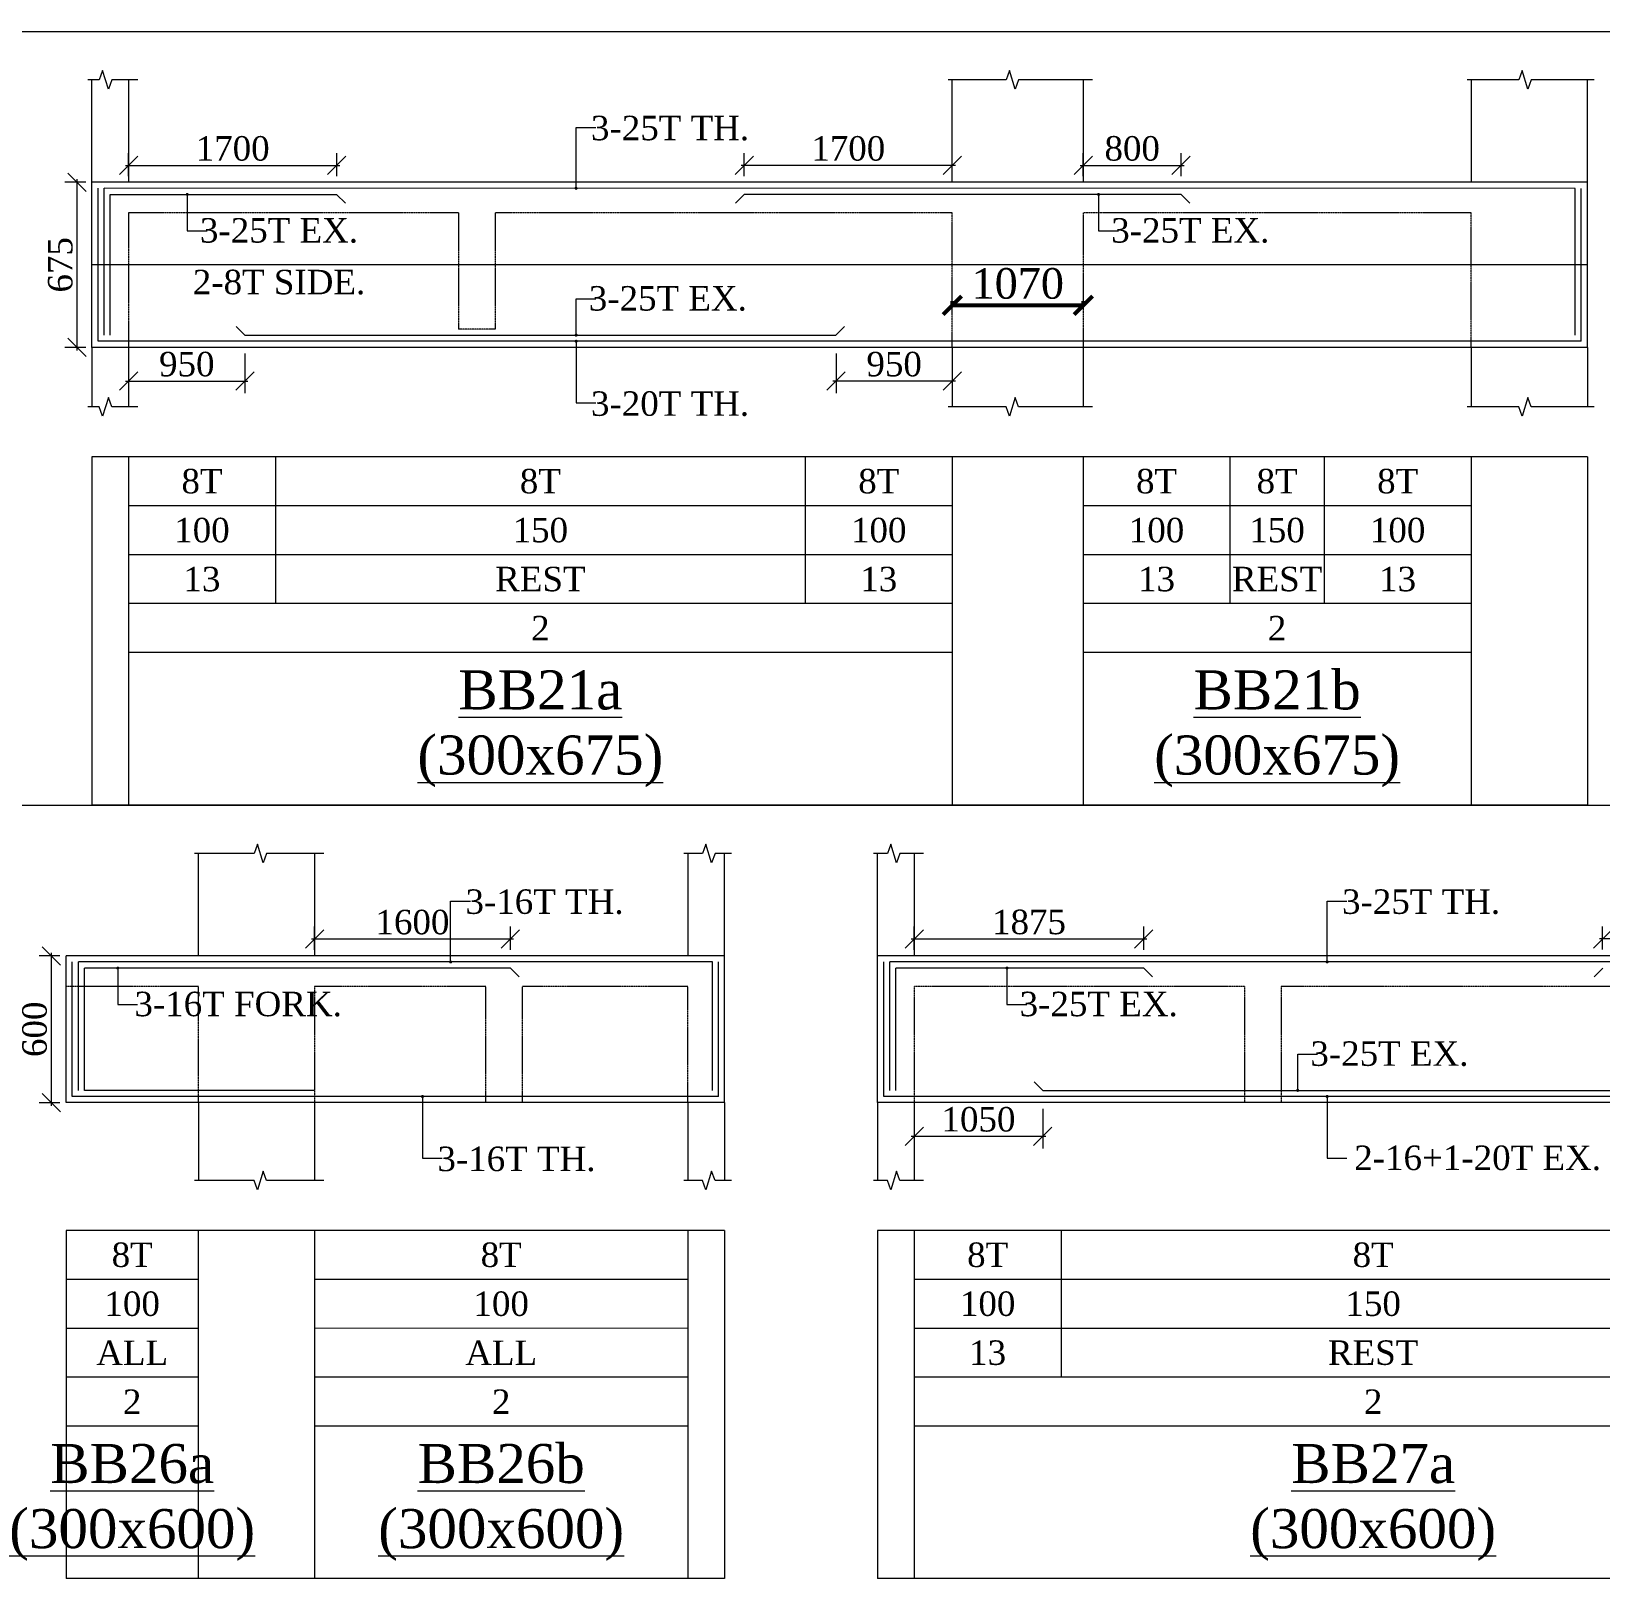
# Model space of a CAD drawing. Header units: inches. Extents: x 11017527 to 11245450, y -2821070 to -2693013.
# Drawn here: x 11145358 to 11158181, y -2706010 to -2693363 of the extents above; entities that cross this region are included whole.
import ezdxf
from ezdxf.enums import TextEntityAlignment as Align

# ---------------------------------------------------------------- set-up
doc = ezdxf.new("R2010")
doc.units = ezdxf.units.IN
doc.header["$LTSCALE"] = 0.5
doc.header["$MEASUREMENT"] = 0
doc.linetypes.add('HIDDEN', pattern=[9.525, 6.35, -3.175])
doc.layers.get('0').update_dxf_attribs({"lineweight": 0})
for name, color, linetype, lineweight in [('ARCHITECTURE   (comments)', 1, 'Continuous', 53), ('S-CUT OUT LINE', 9, 'Continuous', 9), ('S-DIM L.S.', 4, 'Continuous', 9), ('S-L.S.SECTION', 5, 'Continuous', 9), ('S-L.S.SLAB LINE', 8, 'HIDDEN', 5), ('S-L.S.STEEL', 6, 'Continuous', 15), ('S-SECTION MARK', 7, 'Continuous', 0), ('S-SHEET', 251, 'Continuous', 0), ('S-TEXT', 7, 'Continuous', 0), ('S-TEXT L.S. BEAM NO.', 30, 'Continuous', 5), ('S-TEXT. L.S.', 7, 'Continuous', 13)]:
    doc.layers.add(name, color=color, linetype=linetype, lineweight=lineweight)
doc.styles.add('135', font='arial.ttf', dxfattribs={"width": 0.8, "height": 135})
doc.styles.get("Standard").update_dxf_attribs({"font": 'times.ttf'})
doc.styles.add('TEXT', font='times.ttf')
doc.dimstyles.new('75', dxfattribs={"dimtxt": 135, "dimasz": 90, "dimexe": 0.1, "dimexo": 0.03, "dimgap": 0.09, "dimtad": 1, "dimdec": 0, "dimzin": 0, "dimdsep": 46, "dimtxsty": '135', "dimblk": 'ARCHTICK', "dimcen": 0.09, "dimclrd": 256, "dimclre": 256, "dimclrt": 256, "dimadec": 0, "dimazin": 0, "dimtfac": 1, "dimtdec": 0, "dimtofl": 0, "dimtmove": 1, "dimatfit": 3, "dimldrblk": 'DOTSMALL', "dimfxl": 1, "dimtolj": 1, "dimtzin": 0, "dimlwd": -1, "dimlwe": -1, "dimarcsym": 0})
doc.dimstyles.new('DIM FOOTING', dxfattribs={"dimtxt": 250, "dimasz": 150, "dimexe": 0.18, "dimexo": 0.0625, "dimgap": 50, "dimtad": 1, "dimtoh": 1, "dimdec": 0, "dimzin": 0, "dimdsep": 46, "dimtxsty": 'Standard', "dimblk": 'OBLIQUE', "dimcen": 0.09, "dimclrd": 256, "dimclre": 256, "dimclrt": 256, "dimadec": 0, "dimazin": 0, "dimtfac": 1, "dimtdec": 0, "dimtofl": 0, "dimtmove": 0, "dimatfit": 3, "dimfxl": 1, "dimtolj": 1, "dimtzin": 0, "dimlwd": -1, "dimlwe": -1, "dimarcsym": 0})
doc.dimstyles.new('SETU_1', dxfattribs={"dimtxt": 200, "dimasz": 150, "dimexe": 100, "dimexo": 50, "dimgap": 35, "dimtad": 1, "dimdec": 0, "dimzin": 0, "dimdsep": 46, "dimtxsty": 'Standard', "dimblk": 'OBLIQUE', "dimcen": 150, "dimdle": 25, "dimclrd": 4, "dimclre": 7, "dimclrt": 256, "dimadec": 0, "dimazin": 0, "dimtfac": 1, "dimtdec": 0, "dimtofl": 0, "dimtmove": 1, "dimatfit": 3, "dimfxl": 1, "dimtolj": 1, "dimtzin": 0, "dimlwd": -1, "dimlwe": 5, "dimarcsym": 1})

# ---------------------------------------------------------------- blocks, each defined once
blk = doc.blocks.new('_Oblique')
at = {"color": 0, "linetype": 'ByBlock', "lineweight": -2}
blk.add_line((-0.5, -0.5), (0.5, 0.5), dxfattribs=at)
blk = doc.blocks.new('*D557')
at = {"layer": 'S-DIM L.S.', "color": 7, "lineweight": 5, "transparency": 16777216}
for p, q in [((11145803, -2694596), (11145632, -2694596)), ((11145803, -2695946), (11145632, -2695946))]:
    blk.add_line(p, q, dxfattribs=at)
at = {"layer": 'S-DIM L.S.', "color": 6, "transparency": 16777216}
blk.add_line((11145732, -2695971), (11145732, -2694571), dxfattribs=at)
at = {"layer": 'S-DIM L.S.', "color": 6, "transparency": 16777216, "xscale": 150, "yscale": 150, "zscale": 150}
for p, rotation in [((11145732, -2694596), 90), ((11145732, -2695946), 270)]:
    blk.add_blockref('_Oblique', p, dxfattribs=dict(at, rotation=rotation))
at = {"layer": 'S-DIM L.S.', "transparency": 16777216, "insert": (11145595, -2695271), "char_height": 200, "attachment_point": 5, "rotation": 90, "style": 'TEXT'}
blk.add_mtext('\\A1;675', dxfattribs=at)
blk = doc.blocks.new('*D558')
at = {"layer": 'S-DIM L.S.', "color": 7, "transparency": 16777216}
blk.add_line((11153928, -2694458), (11154778, -2694458), dxfattribs=at)
at = {"layer": 'S-DIM L.S.', "color": 7, "lineweight": 5, "transparency": 16777216}
for p, q in [((11153953, -2694546), (11153953, -2694358)), ((11154753, -2694546), (11154753, -2694358))]:
    blk.add_line(p, q, dxfattribs=at)
at = {"layer": 'S-DIM L.S.', "color": 7, "transparency": 16777216, "xscale": 150, "yscale": 150, "zscale": 150, "rotation": 180}
blk.add_blockref('_Oblique', (11153953, -2694458), dxfattribs=at)
at = {"layer": 'S-DIM L.S.', "color": 7, "transparency": 16777216, "xscale": 150, "yscale": 150, "zscale": 150}
blk.add_blockref('_Oblique', (11154753, -2694458), dxfattribs=at)
at = {"layer": 'S-DIM L.S.', "transparency": 16777216, "insert": (11154353, -2694321), "char_height": 200, "attachment_point": 5, "style": 'TEXT'}
blk.add_mtext('\\A1;800', dxfattribs=at)
blk = doc.blocks.new('*D559')
at = {"layer": 'S-DIM L.S.', "color": 7, "transparency": 16777216}
blk.add_line((11146128, -2694458), (11147878, -2694458), dxfattribs=at)
at = {"layer": 'S-DIM L.S.', "color": 7, "lineweight": 5, "transparency": 16777216}
for p, q in [((11146153, -2694546), (11146153, -2694358)), ((11147853, -2694546), (11147853, -2694358))]:
    blk.add_line(p, q, dxfattribs=at)
at = {"layer": 'S-DIM L.S.', "color": 7, "transparency": 16777216, "xscale": 150, "yscale": 150, "zscale": 150, "rotation": 180}
blk.add_blockref('_Oblique', (11146153, -2694458), dxfattribs=at)
at = {"layer": 'S-DIM L.S.', "color": 7, "transparency": 16777216, "xscale": 150, "yscale": 150, "zscale": 150}
blk.add_blockref('_Oblique', (11147853, -2694458), dxfattribs=at)
at = {"layer": 'S-DIM L.S.', "transparency": 16777216, "insert": (11147003, -2694321), "char_height": 200, "attachment_point": 5, "style": 'TEXT'}
blk.add_mtext('\\A1;1700', dxfattribs=at)
blk = doc.blocks.new('*D560')
at = {"layer": 'S-DIM L.S.', "color": 7, "lineweight": 5, "transparency": 16777216}
for p, q in [((11146153, -2695996), (11146153, -2696321)), ((11147103, -2695996), (11147103, -2696321))]:
    blk.add_line(p, q, dxfattribs=at)
at = {"layer": 'S-DIM L.S.', "color": 7, "transparency": 16777216}
blk.add_line((11146128, -2696221), (11147128, -2696221), dxfattribs=at)
at = {"layer": 'S-DIM L.S.', "color": 7, "transparency": 16777216, "xscale": 150, "yscale": 150, "zscale": 150, "rotation": 180}
blk.add_blockref('_Oblique', (11146153, -2696221), dxfattribs=at)
at = {"layer": 'S-DIM L.S.', "color": 7, "transparency": 16777216, "xscale": 150, "yscale": 150, "zscale": 150}
blk.add_blockref('_Oblique', (11147103, -2696221), dxfattribs=at)
at = {"layer": 'S-DIM L.S.', "transparency": 16777216, "insert": (11146628, -2696084), "char_height": 200, "attachment_point": 5, "style": 'TEXT'}
blk.add_mtext('\\A1;950', dxfattribs=at)
blk = doc.blocks.new('_ArchTick')
at = {"color": 0, "linetype": 'ByBlock', "const_width": 0.15}
blk.add_lwpolyline([(-0.5, -0.5), (0.5, 0.5)], dxfattribs=at)
blk = doc.blocks.new('*D567')
at = {"layer": 'S-DIM L.S.', "color": 7, "transparency": 16777216}
blk.add_line((11152908, -2694458), (11151158, -2694458), dxfattribs=at)
at = {"layer": 'S-DIM L.S.', "color": 7, "lineweight": 5, "transparency": 16777216}
for p, q in [((11151183, -2694546), (11151183, -2694358)), ((11152883, -2694546), (11152883, -2694358))]:
    blk.add_line(p, q, dxfattribs=at)
at = {"layer": 'S-DIM L.S.', "color": 7, "transparency": 16777216, "xscale": 150, "yscale": 150, "zscale": 150, "rotation": 180}
blk.add_blockref('_Oblique', (11151183, -2694458), dxfattribs=at)
at = {"layer": 'S-DIM L.S.', "color": 7, "transparency": 16777216, "xscale": 150, "yscale": 150, "zscale": 150}
blk.add_blockref('_Oblique', (11152883, -2694458), dxfattribs=at)
at = {"layer": 'S-DIM L.S.', "transparency": 16777216, "insert": (11152033, -2694321), "char_height": 200, "attachment_point": 5, "style": 'TEXT'}
blk.add_mtext('\\A1;1700', dxfattribs=at)
blk = doc.blocks.new('*D568')
at = {"layer": 'S-DIM L.S.', "color": 7, "lineweight": 5, "transparency": 16777216}
for p, q in [((11151933, -2695996), (11151933, -2696321)), ((11152883, -2695996), (11152883, -2696321))]:
    blk.add_line(p, q, dxfattribs=at)
at = {"layer": 'S-DIM L.S.', "color": 7, "transparency": 16777216}
blk.add_line((11152908, -2696221), (11151908, -2696221), dxfattribs=at)
at = {"layer": 'S-DIM L.S.', "color": 7, "transparency": 16777216, "xscale": 150, "yscale": 150, "zscale": 150, "rotation": 180}
blk.add_blockref('_Oblique', (11151933, -2696221), dxfattribs=at)
at = {"layer": 'S-DIM L.S.', "color": 7, "transparency": 16777216, "xscale": 150, "yscale": 150, "zscale": 150}
blk.add_blockref('_Oblique', (11152883, -2696221), dxfattribs=at)
at = {"layer": 'S-DIM L.S.', "transparency": 16777216, "insert": (11152408, -2696084), "char_height": 200, "attachment_point": 5, "style": 'TEXT'}
blk.add_mtext('\\A1;950', dxfattribs=at)
blk = doc.blocks.new('*D589')
at = {"layer": 'S-DIM L.S.', "color": 7, "lineweight": 5, "transparency": 16777216}
for p, q in [((11145592, -2700920), (11145422, -2700920)), ((11145592, -2702120), (11145422, -2702120))]:
    blk.add_line(p, q, dxfattribs=at)
at = {"layer": 'S-DIM L.S.', "color": 6, "transparency": 16777216}
blk.add_line((11145522, -2702145), (11145522, -2700895), dxfattribs=at)
at = {"layer": 'S-DIM L.S.', "color": 6, "transparency": 16777216, "xscale": 150, "yscale": 150, "zscale": 150}
for p, rotation in [((11145522, -2700920), 90), ((11145522, -2702120), 270)]:
    blk.add_blockref('_Oblique', p, dxfattribs=dict(at, rotation=rotation))
at = {"layer": 'S-DIM L.S.', "transparency": 16777216, "insert": (11145385, -2701520), "char_height": 200, "attachment_point": 5, "rotation": 90, "style": 'TEXT'}
blk.add_mtext('\\A1;600', dxfattribs=at)
blk = doc.blocks.new('*D590')
at = {"layer": 'S-DIM L.S.', "color": 7, "lineweight": 5, "transparency": 16777216}
for p, q in [((11147672, -2700870), (11147672, -2700681)), ((11149272, -2700870), (11149272, -2700681))]:
    blk.add_line(p, q, dxfattribs=at)
at = {"layer": 'S-DIM L.S.', "color": 7, "transparency": 16777216}
blk.add_line((11147647, -2700781), (11149297, -2700781), dxfattribs=at)
at = {"layer": 'S-DIM L.S.', "color": 7, "transparency": 16777216, "xscale": 150, "yscale": 150, "zscale": 150, "rotation": 180}
blk.add_blockref('_Oblique', (11147672, -2700781), dxfattribs=at)
at = {"layer": 'S-DIM L.S.', "color": 7, "transparency": 16777216, "xscale": 150, "yscale": 150, "zscale": 150}
blk.add_blockref('_Oblique', (11149272, -2700781), dxfattribs=at)
at = {"layer": 'S-DIM L.S.', "transparency": 16777216, "insert": (11148472, -2700645), "char_height": 200, "attachment_point": 5, "style": 'TEXT'}
blk.add_mtext('\\A1;1600', dxfattribs=at)
blk = doc.blocks.new('*D591')
at = {"layer": 'S-DIM L.S.', "color": 7, "lineweight": 5, "transparency": 16777216}
for p, q in [((11158197, -2700869), (11158197, -2700681)), ((11160072, -2700869), (11160072, -2700681))]:
    blk.add_line(p, q, dxfattribs=at)
at = {"layer": 'S-DIM L.S.', "color": 7, "transparency": 16777216}
blk.add_line((11160097, -2700781), (11158172, -2700781), dxfattribs=at)
at = {"layer": 'S-DIM L.S.', "color": 7, "transparency": 16777216, "xscale": 150, "yscale": 150, "zscale": 150, "rotation": 180}
blk.add_blockref('_Oblique', (11158197, -2700781), dxfattribs=at)
at = {"layer": 'S-DIM L.S.', "color": 7, "transparency": 16777216, "xscale": 150, "yscale": 150, "zscale": 150}
blk.add_blockref('_Oblique', (11160072, -2700781), dxfattribs=at)
at = {"layer": 'S-DIM L.S.', "transparency": 16777216, "insert": (11159135, -2700644), "char_height": 200, "attachment_point": 5, "style": 'TEXT'}
blk.add_mtext('\\A1;1875', dxfattribs=at)
blk = doc.blocks.new('*D593')
at = {"layer": 'S-DIM L.S.', "color": 7, "lineweight": 5, "transparency": 16777216}
for p, q in [((11152572, -2700870), (11152572, -2700681)), ((11154447, -2700870), (11154447, -2700681))]:
    blk.add_line(p, q, dxfattribs=at)
at = {"layer": 'S-DIM L.S.', "color": 7, "transparency": 16777216}
blk.add_line((11152547, -2700781), (11154472, -2700781), dxfattribs=at)
at = {"layer": 'S-DIM L.S.', "color": 7, "transparency": 16777216, "xscale": 150, "yscale": 150, "zscale": 150, "rotation": 180}
blk.add_blockref('_Oblique', (11152572, -2700781), dxfattribs=at)
at = {"layer": 'S-DIM L.S.', "color": 7, "transparency": 16777216, "xscale": 150, "yscale": 150, "zscale": 150}
blk.add_blockref('_Oblique', (11154447, -2700781), dxfattribs=at)
at = {"layer": 'S-DIM L.S.', "transparency": 16777216, "insert": (11153510, -2700644), "char_height": 200, "attachment_point": 5, "style": 'TEXT'}
blk.add_mtext('\\A1;1875', dxfattribs=at)
blk = doc.blocks.new('*D594')
at = {"layer": 'S-DIM L.S.', "color": 7, "lineweight": 5, "transparency": 16777216}
for p, q in [((11152572, -2702169), (11152572, -2702494)), ((11153622, -2702169), (11153622, -2702494))]:
    blk.add_line(p, q, dxfattribs=at)
at = {"layer": 'S-DIM L.S.', "color": 7, "transparency": 16777216}
blk.add_line((11152547, -2702394), (11153647, -2702394), dxfattribs=at)
at = {"layer": 'S-DIM L.S.', "color": 7, "transparency": 16777216, "xscale": 150, "yscale": 150, "zscale": 150, "rotation": 180}
blk.add_blockref('_Oblique', (11152572, -2702394), dxfattribs=at)
at = {"layer": 'S-DIM L.S.', "color": 7, "transparency": 16777216, "xscale": 150, "yscale": 150, "zscale": 150}
blk.add_blockref('_Oblique', (11153622, -2702394), dxfattribs=at)
at = {"layer": 'S-DIM L.S.', "transparency": 16777216, "insert": (11153097, -2702257), "char_height": 200, "attachment_point": 5, "style": 'TEXT'}
blk.add_mtext('\\A1;1050', dxfattribs=at)
blk = doc.blocks.new('*D684')
at = {"layer": 'ARCHITECTURE   (comments)', "transparency": 16777216}
for p, q in [((11152883, -2695567), (11152883, -2695603)), ((11152883, -2695602), (11153953, -2695602)), ((11153953, -2695567), (11153953, -2695603))]:
    blk.add_line(p, q, dxfattribs=at)
at = {"layer": 'ARCHITECTURE   (comments)', "transparency": 16777216, "xscale": 150, "yscale": 150, "zscale": 150, "rotation": 180}
blk.add_blockref('_Oblique', (11152883, -2695602), dxfattribs=at)
at = {"layer": 'ARCHITECTURE   (comments)', "transparency": 16777216, "xscale": 150, "yscale": 150, "zscale": 150}
blk.add_blockref('_Oblique', (11153953, -2695602), dxfattribs=at)
at = {"layer": 'ARCHITECTURE   (comments)', "transparency": 16777216, "insert": (11153418, -2695425), "char_height": 250, "attachment_point": 5}
blk.add_mtext('\\A1;1070', dxfattribs=at)

msp = doc.modelspace()

# ---------------------------------------------------------------- linework, layer by layer
at = {"layer": 'S-CUT OUT LINE'}
for points, elevation in [([(11146227.556, -2693759.506), (11146015.321, -2693759.506), (11145987.351, -2693836.354), (11145940.674, -2693682.658), (11145912.704, -2693759.506), (11145820.037, -2693759.506)], 0.026), ([(11154027.556, -2693759.399), (11153425.084, -2693759.465), (11153397.114, -2693836.312), (11153350.437, -2693682.617), (11153322.467, -2693759.465), (11152850.037, -2693759.465)], -0.008), ([(11158127.889, -2693759.616), (11157614.226, -2693759.616), (11157586.255, -2693836.463), (11157539.578, -2693682.768), (11157511.608, -2693759.616), (11157090.033, -2693759.506)], 0.027), ([(11146227.556, -2696432.275), (11146015.321, -2696432.275), (11145987.351, -2696355.428), (11145940.674, -2696509.123), (11145912.704, -2696432.275), (11145820.037, -2696432.275)], 0.026), ([(11154027.556, -2696432.168), (11153425.084, -2696432.234), (11153397.114, -2696355.386), (11153350.437, -2696509.082), (11153322.467, -2696432.234), (11152850.037, -2696432.234)], -0.008), ([(11158127.889, -2696432.385), (11157614.226, -2696432.385), (11157586.255, -2696355.537), (11157539.578, -2696509.233), (11157511.608, -2696432.385), (11157090.033, -2696432.275)], 0.027), ([(11147747.487, -2700083.167), (11147280.479, -2700083.167), (11147252.509, -2700160.014), (11147205.832, -2700006.319), (11147177.861, -2700083.167), (11146689.968, -2700083.167)], 0), ([(11151077.82, -2700083.159), (11150944.355, -2700083.159), (11150916.385, -2700160.007), (11150869.708, -2700006.312), (11150841.737, -2700083.159), (11150689.964, -2700083.05)], 0.023), ([(11152647.487, -2700083.159), (11152455.335, -2700083.159), (11152427.364, -2700160.007), (11152380.688, -2700006.312), (11152352.717, -2700083.159), (11152239.968, -2700083.168)], 0.006), ([(11147747.487, -2702755.936), (11147280.479, -2702755.936), (11147252.509, -2702679.088), (11147205.832, -2702832.784), (11147177.861, -2702755.936), (11146689.968, -2702755.936)], 0), ([(11151077.82, -2702755.929), (11150944.355, -2702755.929), (11150916.385, -2702679.081), (11150869.708, -2702832.776), (11150841.737, -2702755.929), (11150689.964, -2702755.819)], 0.023), ([(11152647.487, -2702755.929), (11152455.335, -2702755.929), (11152427.364, -2702679.081), (11152380.688, -2702832.776), (11152352.717, -2702755.929), (11152239.968, -2702755.937)], 0.006)]:
    msp.add_lwpolyline(points, dxfattribs=dict(at, elevation=elevation))
at = {"layer": 'S-L.S.SECTION', "color": 1}
for p, q in [((11145852.556, -2694595.891, 0.023), (11145852.556, -2693759.506, 0.023)), ((11146152.556, -2693759.506, 0.041), (11146152.556, -2694595.891, 0.041)), ((11152882.556, -2694595.849, 0.012), (11152882.556, -2693759.465, 0.012)), ((11153952.556, -2693759.399, -0.006), (11153952.556, -2694595.783, -0.006)), ((11157122.556, -2693759.506, 0.024), (11157122.556, -2694595.891, 0.024)), ((11158072.556, -2694596, 0.024), (11158072.556, -2693759.616, 0.024)), ((11145852.556, -2695945.883, 0.074), (11145852.556, -2696432.275, 0.023)), ((11146152.556, -2695945.883, 0.091), (11146152.556, -2696432.275, 0.041)), ((11152882.556, -2695945.842, 0.063), (11152882.556, -2696432.234, 0.012)), ((11153952.556, -2695945.776, 0.045), (11153952.556, -2696432.168, -0.006)), ((11157122.556, -2695945.883, 0.074), (11157122.556, -2696432.275, 0.024)), ((11158072.556, -2695945.993, 0.074), (11158072.556, -2696432.385, 0.024)), ((11146722.487, -2700919.551, 0.02), (11146722.487, -2700083.167, 0.02)), ((11147672.487, -2700083.167, 0.01), (11147672.487, -2700919.551, 0.01)), ((11150722.487, -2700083.05, 0.02), (11150722.487, -2700919.435, 0.02)), ((11151022.487, -2700919.544, 0.02), (11151022.487, -2700083.159, 0.02)), ((11152272.487, -2700919.553, -0.006), (11152272.487, -2700083.168, -0.006)), ((11152572.487, -2700083.159, 0.016), (11152572.487, -2700919.544, 0.016)), ((11146722.487, -2702119.551, 0.02), (11146722.487, -2702755.936, 0.02)), ((11147672.487, -2702119.551, 0.01), (11147672.487, -2702755.936, 0.01)), ((11150722.487, -2702119.435, 0.02), (11150722.487, -2702755.819, 0.02)), ((11151022.487, -2702119.544, 0.02), (11151022.487, -2702755.929, 0.02)), ((11152272.487, -2702119.553, -0.006), (11152272.487, -2702755.937, -0.006)), ((11152572.487, -2702119.544, 0.016), (11152572.487, -2702755.929, 0.016))]:
    msp.add_line(p, q, dxfattribs=at)
at = {"layer": 'S-L.S.SECTION', "color": 5}
for p, q in [((11158072.556, -2694596, 0.008), (11145852.556, -2694595.891, 0.026)), ((11145852.556, -2695945.883, 0.057), (11145852.556, -2694595.891, 0.006)), ((11158072.556, -2695945.993, 0.074), (11158072.556, -2694596, 0.024)), ((11158072.556, -2695945.993, 0.058), (11145852.556, -2695945.883, 0.077)), ((11151022.487, -2700919.544, 0.004), (11145642.487, -2700919.544, 0.003)), ((11145642.487, -2702119.544, -0.017), (11145642.487, -2700919.544, -0.017)), ((11151022.487, -2702119.544, 0.02), (11151022.487, -2700919.544, 0.02)), ((11160372.487, -2700919.544, 0.004), (11152272.487, -2700919.544, 0.004)), ((11152272.487, -2702119.544, -0.023), (11152272.487, -2700919.544, -0.023)), ((11151022.487, -2702119.544, 0.004), (11145642.487, -2702119.544, 0.003)), ((11160372.487, -2702119.544, 0.004), (11152272.487, -2702119.544, 0.004))]:
    msp.add_line(p, q, dxfattribs=at)
at = {"layer": 'S-L.S.SLAB LINE', "linetype": 'HIDDEN', "ltscale": 0.8}
for p, q in [((11148848.662, -2694845.929, 0.029), (11146152.556, -2694845.908, 0.04)), ((11146152.556, -2694845.908, 0.033), (11146152.556, -2695945.883, 0.074)), ((11148848.662, -2694845.929, 0.023), (11148848.966, -2695795.918, 0.023)), ((11152882.556, -2694845.96, 0.014), (11149148.662, -2694845.931, 0.028)), ((11149148.662, -2694845.931, 0.023), (11149148.966, -2695795.92, 0.023)), ((11152882.556, -2695945.842, 0.063), (11152882.556, -2694845.96, 0.022)), ((11157122.552, -2694845.994, -0.003), (11153952.556, -2694845.969, 0.01)), ((11153952.556, -2694845.969, -0.014), (11153952.556, -2695945.776, 0.027)), ((11157122.552, -2695945.883, 0.074), (11157122.552, -2694845.994, 0.033)), ((11149148.966, -2695795.92, 0.021), (11148848.966, -2695795.918, 0.022)), ((11146722.487, -2701169.556, 0.012), (11145642.487, -2701169.559, 0.018)), ((11146722.487, -2702119.551, 0.02), (11146722.487, -2701169.556, 0.02)), ((11149072.487, -2701169.55, 0), (11147672.487, -2701169.553, 0.007)), ((11147672.487, -2701169.553, -0.007), (11147672.487, -2702119.551, -0.007)), ((11149072.487, -2702119.544, 0.02), (11149072.487, -2701169.55, 0.02)), ((11150722.483, -2701169.546, -0.008), (11149372.487, -2701169.549, -0.001)), ((11149372.487, -2702119.544, 0.02), (11149372.487, -2701169.549, 0.02)), ((11150722.483, -2702119.435, 0.02), (11150722.483, -2701169.546, 0.02)), ((11155269.747, -2701169.55, 0), (11152572.487, -2701169.553, 0.006)), ((11152572.487, -2701169.553, -0.002), (11152572.487, -2702119.544, -0.002)), ((11155269.747, -2701169.55, -0.002), (11155269.747, -2702119.544, -0.002)), ((11160072.483, -2701169.545, -0.009), (11155569.747, -2701169.55, 0)), ((11155569.747, -2701169.55, -0.002), (11155569.747, -2702119.544, -0.002))]:
    msp.add_line(p, q, dxfattribs=at)
at = {"layer": 'S-L.S.STEEL', "color": 1}
for p, q in [((11145902.556, -2695895.883, 0.057), (11145902.556, -2694645.891, 0.006)), ((11157972.556, -2694646, 0.008), (11145952.556, -2694645.891, 0.026)), ((11145952.556, -2695845.883, 0.057), (11145952.556, -2694645.891, 0.006)), ((11157972.556, -2695845.993, 0.074), (11157972.556, -2694646, 0.024)), ((11158022.556, -2695895.993, 0.074), (11158022.556, -2694646, 0.024)), ((11158072.556, -2695271, 0.008), (11145852.556, -2695270.891, 0.026)), ((11158022.556, -2695895.993, 0.058), (11145902.556, -2695895.883, 0.077)), ((11145692.487, -2702069.544, -0.017), (11145692.487, -2700969.544, -0.017)), ((11150922.487, -2700969.544, 0.004), (11145742.487, -2700969.544, 0.003)), ((11145742.487, -2702019.544, -0.017), (11145742.487, -2700969.544, -0.017)), ((11150922.487, -2702019.544, 0.02), (11150922.487, -2700969.544, 0.02)), ((11150972.487, -2702069.544, 0.02), (11150972.487, -2700969.544, 0.02)), ((11152322.487, -2702069.544, -0.023), (11152322.487, -2700969.553, -0.023)), ((11160272.487, -2700969.544, 0.004), (11152372.487, -2700969.544, 0.004)), ((11152372.487, -2702019.553, -0.023), (11152372.487, -2700969.544, -0.023)), ((11150972.487, -2702069.544, 0.004), (11145692.487, -2702069.544, 0.003)), ((11160322.487, -2702069.544, 0.004), (11152322.487, -2702069.544, 0.004))]:
    msp.add_line(p, q, dxfattribs=at)
at = {"layer": 'S-L.S.STEEL'}
for p, q in [((11146002.556, -2694695.891, 0.081), (11147852.556, -2694695.891, -0.023)), ((11146002.556, -2695845.883, 0.057), (11146002.556, -2694695.891, 0.006)), ((11147852.556, -2694695.891, 0.027), (11147923.565, -2694766.899, 0.027)), ((11151182.59, -2694695.857, 0.027), (11151111.548, -2694766.899, 0.027)), ((11154752.556, -2694695.785, -0.021), (11151182.59, -2694695.857, -0.047)), ((11154752.556, -2694695.785, -0.008), (11154823.565, -2694766.794, -0.008)), ((11147102.556, -2695845.884, 0.074), (11147031.548, -2695774.875, 0.074)), ((11147102.556, -2695845.884, 0.053), (11151932.597, -2695845.843, 0.061)), ((11151932.597, -2695845.843, 0.074), (11152003.565, -2695774.875, 0.074)), ((11149272.487, -2701019.551, 0.009), (11145792.487, -2701019.551, -0.03)), ((11145792.487, -2702019.435, -0.017), (11145792.487, -2701019.551, -0.017)), ((11149272.487, -2701019.551, 0.022), (11149343.496, -2701090.56, 0.022)), ((11154447.487, -2701019.544, 0.015), (11152422.487, -2701019.553, -0.037)), ((11152422.487, -2702019.553, -0.023), (11152422.487, -2701019.553, -0.023)), ((11154447.487, -2701019.544, 0.028), (11154518.496, -2701090.553, 0.028)), ((11158197.483, -2701019.434, 0.02), (11158126.475, -2701090.443, 0.02)), ((11147672.487, -2702019.435, 0.002), (11145792.487, -2702019.435, 0.002)), ((11153622.487, -2702019.543, -0.002), (11153551.369, -2701948.426, -0.002)), ((11153622.487, -2702019.543, 0.02), (11159022.483, -2702019.544, 0.02))]:
    msp.add_line(p, q, dxfattribs=at)
at = {"layer": 'S-SHEET'}
for p, q in [((11158072.003, -2696841, 0.007), (11145852.003, -2696840.891, 0.026)), ((11145852.003, -2696840.891, 0.006), (11145852.003, -2699686.678, 0.006)), ((11145852.003, -2696840.891, 0.018), (11145852.003, -2699686.678, 0.018)), ((11146152.003, -2696840.891, 0.006), (11146152.003, -2699686.678, 0.006)), ((11147352.003, -2696840.829, 0.006), (11147352.003, -2698040.844, 0.006)), ((11151682.003, -2696840.885, 0.015), (11151682.003, -2698040.9, 0.015)), ((11152882.003, -2696840.849, -0.005), (11152882.003, -2699686.637, -0.005)), ((11153952.003, -2696840.783, -0.018), (11153952.003, -2699686.571, -0.018)), ((11155152.003, -2696840.895, 0.019), (11155152.003, -2698040.91, 0.019)), ((11155922.003, -2696840.813, 0.007), (11155922.003, -2698040.828, 0.007)), ((11157122.003, -2696840.891, 0.006), (11157122.003, -2699686.678, 0.006)), ((11158072.003, -2696841, 0.007), (11158072.003, -2699686.788, 0.007)), ((11152882.003, -2697240.849, 0.012), (11146152.003, -2697240.891, 0.017)), ((11157122.003, -2697240.891, 0.024), (11153952.003, -2697240.783, -0.006)), ((11152882.003, -2697640.849, 0.012), (11146152.003, -2697640.891, 0.017)), ((11157122.003, -2697640.891, 0.024), (11153952.003, -2697640.783, -0.006)), ((11152882.003, -2698040.849, 0.012), (11146152.003, -2698040.891, 0.017)), ((11157122.003, -2698040.891, 0.024), (11153952.003, -2698040.783, -0.006)), ((11152882.003, -2698440.849, 0.012), (11146152.003, -2698440.891, 0.017)), ((11157122.003, -2698440.891, 0.024), (11153952.003, -2698440.783, -0.006)), ((11122595.882, -2699686.678, 0.001), (11180275.872, -2699686.678, 0.001)), ((11158072.003, -2699686.788, 0.007), (11145852.003, -2699686.678, 0.026)), ((11151021.934, -2703164.544, 0.003), (11145641.934, -2703164.544, 0.003)), ((11145641.934, -2703164.544, -0.017), (11145641.934, -2706010.331, -0.017)), ((11146721.934, -2703164.551, 0.003), (11146721.934, -2706010.339, 0.003)), ((11147671.934, -2703164.551, -0.003), (11147671.934, -2706010.339, -0.003)), ((11150721.934, -2703164.435, 0.003), (11150721.934, -2706010.222, 0.003)), ((11151021.934, -2703164.544, 0.003), (11151021.934, -2706010.331, 0.003)), ((11160371.934, -2703164.544, 0.003), (11152271.934, -2703164.544, 0.003)), ((11152271.934, -2703164.544, -0.023), (11152271.934, -2706010.331, -0.023)), ((11152571.934, -2703164.544, 0.003), (11152571.934, -2706010.331, 0.003)), ((11153771.934, -2703164.544, 0.003), (11153771.934, -2704364.529, 0.003)), ((11146721.934, -2703564.551, 0.02), (11145641.934, -2703564.558, -0.003)), ((11150721.934, -2703564.435, 0.02), (11147671.934, -2703564.551, 0.009)), ((11160071.934, -2703564.434, 0.021), (11152571.934, -2703564.544, 0.015)), ((11146721.934, -2703964.551, 0.02), (11145641.934, -2703964.558, -0.003)), ((11150721.934, -2703964.435, 0.02), (11147671.934, -2703964.551, 0.009)), ((11160071.934, -2703964.434, 0.021), (11152571.934, -2703964.544, 0.015)), ((11146721.934, -2704364.551, 0.02), (11145641.934, -2704364.558, -0.003)), ((11150721.934, -2704364.435, 0.02), (11147671.934, -2704364.551, 0.009)), ((11160071.934, -2704364.434, 0.021), (11152571.934, -2704364.544, 0.015)), ((11146721.934, -2704764.551, 0.02), (11145641.934, -2704764.558, -0.003)), ((11150721.934, -2704764.435, 0.02), (11147671.934, -2704764.551, 0.009)), ((11160071.934, -2704764.434, 0.021), (11152571.934, -2704764.544, 0.015)), ((11151021.934, -2706010.331, 0.003), (11145641.934, -2706010.331, 0.003)), ((11160371.934, -2706010.331, 0.003), (11152271.934, -2706010.331, 0.003))]:
    msp.add_line(p, q, dxfattribs=at)
msp.add_lwpolyline([(11180275.872, -2740705.393), (11122595.882, -2740705.393), (11122595.882, -2693362.917), (11180275.872, -2693362.917)], close=True, dxfattribs=at)

# ---------------------------------------------------------------- texts
at = {"layer": 'S-TEXT', "char_height": 200, "attachment_point": 5, "style": 'TEXT'}
for s, insert, width in [('8T', (11146752.003, -2697040.838, 0.006), 1200), ('8T', (11149517.003, -2697040.845, 0.009), 4330), ('8T', (11152282.003, -2697040.894, 0.014), 1200), ('8T', (11154552.003, -2697040.904, 0.018), 1200), ('8T', (11155537.003, -2697040.849, 0.015), 770.00001), ('8T', (11156522.003, -2697040.822, 0.007), 1200), ('\\pxt9.000002;100', (11146752.003, -2697440.838, 0.007), 1200), ('\\pxt9.000002;150', (11149517.003, -2697440.859, 0.009), 4330), ('\\pxt9.000002;100', (11152282.003, -2697440.894, 0.015), 1200), ('\\pxt9.000002;100', (11154552.003, -2697440.904, 0.019), 1200), ('\\pxt9.000002;150', (11155537.003, -2697440.868, 0.019), 770.00001), ('\\pxt9.000002;100', (11156522.003, -2697440.822, 0.008), 1200), ('13', (11146752.003, -2697840.838, 0.007), 1200), ('REST', (11149517.003, -2697840.859, 0.009), 4330), ('13', (11152282.003, -2697840.894, 0.015), 1200), ('13', (11154552.003, -2697840.904, 0.02), 1200), ('REST', (11155537.003, -2697840.821, 0.015), 770.00001), ('13', (11156522.003, -2697840.822, 0.008), 1200), ('2', (11149517.003, -2698240.855, 0.009), 6730), ('2', (11155537.003, -2698240.886, 0.028), 3170.00001), ('8T', (11146181.934, -2703364.533, 0.001), 1080.00004), ('8T', (11149196.934, -2703364.533, 0.015), 3050.00002), ('8T', (11153171.934, -2703364.553, 0.003), 1200), ('8T', (11156321.934, -2703364.544, 0.003), 5100), ('\\pxt9.000002;100', (11146181.934, -2703764.514, 0.002), 1080.00004), ('\\pxt9.000002;100', (11149196.934, -2703764.514, 0.016), 3050.00002), ('\\pxt9.000002;100', (11153171.934, -2703764.553, 0.004), 1200), ('150', (11156321.934, -2703764.445, 0.009), 5100), ('ALL', (11146181.934, -2704164.514, 0.002), 1080.00004), ('ALL', (11149196.934, -2704164.474, 0.018), 3050.00002), ('13', (11153171.934, -2704164.553, 0.004), 1200), ('REST', (11156321.934, -2704164.443, 0.01), 5100), ('2', (11146181.934, -2704564.529, 0.003), 1080), ('2', (11149196.934, -2704564.474, 0.019), 3049.99998), ('2', (11156321.934, -2704564.474, 0.011), 7500)]:
    msp.add_mtext(s, dxfattribs=dict(at, insert=insert, width=width))
at = {"layer": 'S-TEXT L.S. BEAM NO.', "linetype": 'ByBlock', "char_height": 319.2745, "attachment_point": 5, "style": 'TEXT'}
for s, insert, width in [('{\\LBB21b\\P(300x675)}', (11155537.003, -2699063.78, 0.025), 3170.00001), ('{\\LBB21a\\P(300x675)}', (11149517.003, -2699063.749, 0.008), 6730), ('{\\LBB26a\\P(300x600)}', (11146181.934, -2705387.423, 0), 1080), ('{\\LBB26b\\P(300x600)}', (11149196.934, -2705387.368, 0.017), 3049.99998), ('{\\LBB27a\\P(300x600)}', (11156321.934, -2705387.368, 0.013), 7499.99998)]:
    msp.add_mtext(s, dxfattribs=dict(at, insert=insert, width=width))
at = {"layer": 'S-TEXT. L.S.', "style": 'TEXT'}
for s, p in [('3-25T TH.', (11150576.735, -2694252.696, -0.019)), ('3-25T EX.', (11147381.578, -2695089.31, -0.023)), ('3-25T EX.', (11154827.852, -2695089.31, -0.023)), ('2-8T SIDE.', (11147381.578, -2695511.874, -0.023)), ('3-25T EX.', (11150558.603, -2695645.024, 0.056)), ('3-20T TH.', (11150576.735, -2696505.366, 0.056)), ('3-16T TH.', (11149551.324, -2700576.349, -0.022)), ('3-25T TH.', (11156713.532, -2700576.349, 0.028)), ('3-16T FORK.', (11147047.766, -2701412.964, -0.044)), ('3-25T EX.', (11154079.279, -2701412.963, -0.026)), ('3-25T EX.', (11156454.902, -2701818.685, -0.022)), ('3-16T TH.', (11149321.937, -2702679.026, -0.022))]:
    msp.add_text(s, height=200, dxfattribs=at).set_placement(p, align=Align.CENTER)
msp.add_text('2-16+1-20T EX.', height=200, dxfattribs=at).set_placement((11156167.4, -2702670.345, -0.004))

# ---------------------------------------------------------------- dimensions: what is measured, and where the dimension line sits
at = {"layer": 'ARCHITECTURE   (comments)'}
dim = msp.add_linear_dim(base=(11153952.556, -2695602.5), p1=(11152882.556, -2695566.5, 0.049), p2=(11153952.556, -2695566.5, 0.013), dimstyle='DIM FOOTING', override={"dimarcsym": 1}, dxfattribs=at)
dim.commit()
dim.dimension.update_dxf_attribs({"geometry": '*D684', "text_midpoint": (11153417.556, -2695424.977)})
at = {"layer": 'S-DIM L.S.'}
for base, p1, p2, picture, middle in [((11147852.556, -2694457.739, 0.023), (11146152.556, -2694595.891, 0.023), (11147852.556, -2694595.891, 0.027), '*D559', (11147002.556, -2694320.72, 0.023)), ((11154752.556, -2694457.634, 0.027), (11153952.556, -2694595.783, 0.011), (11154752.556, -2694595.785, -0.008), '*D558', (11154352.556, -2694320.903, 0.027)), ((11149272.487, -2700781.4, 0.043), (11147672.487, -2700919.551, 0.027), (11149272.487, -2700919.551, 0.022), '*D590', (11148472.487, -2700644.669, 0.043)), ((11154447.487, -2700781.392, 0.049), (11152572.487, -2700919.544, 0.033), (11154447.487, -2700919.544, 0.028), '*D593', (11153509.987, -2700644.374, 0.049))]:
    dim = msp.add_linear_dim(base=base, p1=p1, p2=p2, dimstyle='SETU_1', override={"dimtxsty": 'TEXT', "dimblk": 'Oblique', "dimclrd": 7, "dimarcsym": 1}, dxfattribs=at)
    dim.commit()
    dim.dimension.update_dxf_attribs({"geometry": picture, "text_midpoint": middle})
for base, p1, p2, picture, middle in [((11151182.556, -2694457.739, 0.023), (11152882.556, -2694595.891, 0.023), (11151182.556, -2694595.891, 0.027), '*D567', (11152032.556, -2694320.72, 0.023)), ((11158197.483, -2700781.283, 0.037), (11160072.483, -2700919.434, 0.037), (11158197.483, -2700919.434, 0.02), '*D591', (11159134.983, -2700644.264, 0.037))]:
    dim = msp.add_linear_dim(base=base, p1=p1, p2=p2, angle=180, dimstyle='SETU_1', override={"dimtxsty": 'TEXT', "dimblk": 'Oblique', "dimclrd": 7, "dimarcsym": 1}, dxfattribs=at)
    dim.commit()
    dim.dimension.update_dxf_attribs({"geometry": picture, "text_midpoint": middle})
at = {"layer": 'S-DIM L.S.', "color": 7}
for base, p1, p2, picture, middle in [((11145731.643, -2694595.891, 0.006), (11145852.556, -2695945.883, 0.057), (11145852.556, -2694595.891, 0.006), '*D557', (11145594.624, -2695270.887, 0.006)), ((11145521.574, -2700919.544, -0.017), (11145642.487, -2702119.544, -0.017), (11145642.487, -2700919.544, -0.017), '*D589', (11145384.843, -2701519.544, -0.017))]:
    dim = msp.add_linear_dim(base=base, p1=p1, p2=p2, angle=90, dimstyle='SETU_1', override={"dimlfac": 0.5, "dimtxsty": 'TEXT', "dimclrd": 6, "dimarcsym": 1}, dxfattribs=at)
    dim.commit()
    dim.dimension.update_dxf_attribs({"geometry": picture, "text_midpoint": middle})
at = {"layer": 'S-DIM L.S.'}
for base, p1, p2, picture, middle in [((11147102.556, -2696220.62, 0.074), (11146152.556, -2695945.883, 0.074), (11147102.556, -2695945.884, 0.074), '*D560', (11146627.556, -2696220.62, 0.074)), ((11153622.378, -2702394.171, 0.015), (11152572.487, -2702119.434, 0.016), (11153622.378, -2702119.434, -0.002), '*D594', (11153097.433, -2702394.171, 0.015))]:
    dim = msp.add_linear_dim(base=base, p1=p1, p2=p2, dimstyle='SETU_1', override={"dimtxsty": 'TEXT', "dimblk": 'Oblique', "dimclrd": 7, "dimarcsym": 1}, dxfattribs=at)
    dim.commit()
    dim.dimension.update_dxf_attribs({"geometry": picture, "text_midpoint": middle, "dimtype": 160})
dim = msp.add_linear_dim(base=(11151932.556, -2696220.62, 0.074), p1=(11152882.556, -2695945.883, 0.074), p2=(11151932.556, -2695945.884, 0.074), angle=180, dimstyle='SETU_1', override={"dimtxsty": 'TEXT', "dimblk": 'Oblique', "dimclrd": 7, "dimarcsym": 1}, dxfattribs=at)
dim.commit()
dim.dimension.update_dxf_attribs({"geometry": '*D568', "text_midpoint": (11152407.556, -2696220.62, 0.074), "dimtype": 160})

# ---------------------------------------------------------------- leaders
at = {"layer": 'S-SECTION MARK'}
for points in [[(11149809.259, -2694645.891, -0.022), (11149809.259, -2694147.902, -0.022), (11149970.759, -2694147.902, -0.022)], [(11146632.234, -2694695.921, 0.006), (11146632.234, -2694993.196, 0.006), (11146793.735, -2694993.196, 0.006)], [(11154078.508, -2694695.921, 0.006), (11154078.508, -2694993.196, 0.006), (11154240.008, -2694993.196, 0.006)], [(11149809.259, -2695845.884, 0.053), (11149809.259, -2695548.608, 0.053), (11149970.759, -2695548.608, 0.053)], [(11149809.259, -2695895.884, 0.053), (11149809.259, -2696400.572, 0.053), (11149970.759, -2696400.572, 0.053)], [(11148783.848, -2700969.544, -0.025), (11148783.848, -2700471.555, -0.025), (11148945.349, -2700471.555, -0.025)], [(11155946.056, -2700969.544, 0.025), (11155946.056, -2700471.555, 0.025), (11156107.557, -2700471.555, 0.025)], [(11146064.106, -2701019.574, 0.003), (11146064.106, -2701316.85, 0.003), (11146225.606, -2701316.85, 0.003)], [(11153329.935, -2701019.574, 0.003), (11153329.935, -2701316.849, 0.003), (11153491.435, -2701316.849, 0.003)], [(11155705.558, -2702019.544, -0.025), (11155705.558, -2701722.268, -0.025), (11155867.058, -2701722.268, -0.025)], [(11148554.462, -2702069.544, -0.025), (11148554.462, -2702574.232, -0.025), (11148715.962, -2702574.232, -0.025)], [(11155946.056, -2702069.544, 0.025), (11155946.056, -2702574.232, 0.025), (11156107.557, -2702574.232, 0.025)]]:
    msp.add_leader(points, dimstyle='75', override={"dimasz": 100, "dimclrd": 7}, dxfattribs=at)

doc.saveas('drawing.dxf')
